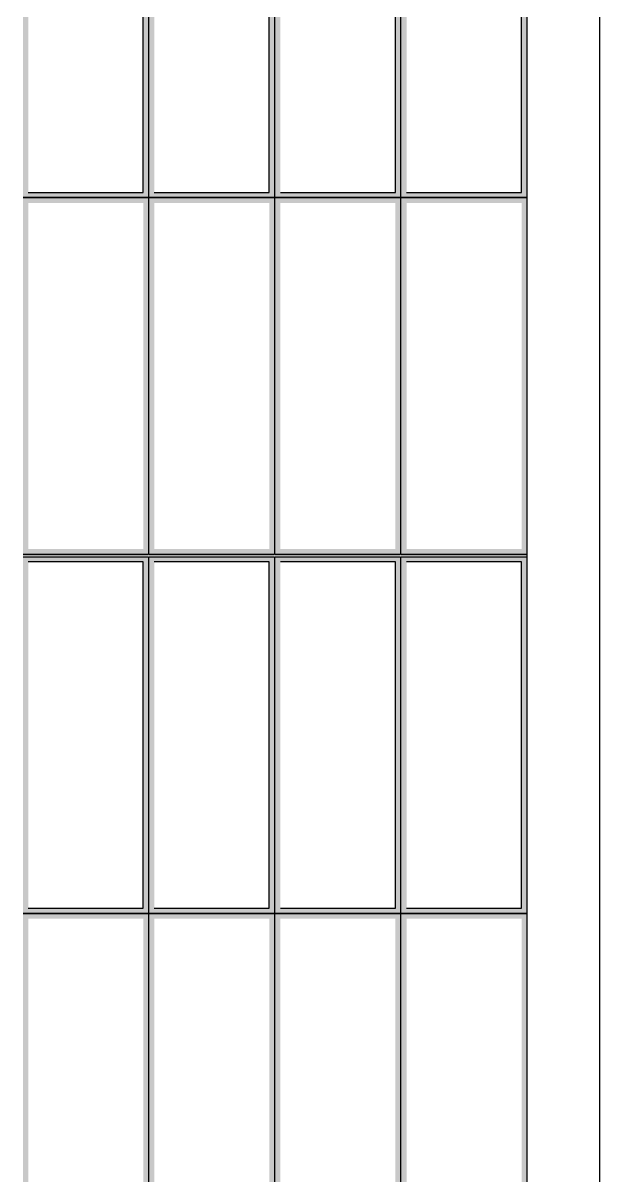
# Model space of a CAD drawing. Header units: inches. Extents: x 2620 to 4317, y 1826 to 2873.
# Drawn here: x 3828.7 to 3856.2, y 2374.7 to 2429.8 of the extents above; entities that cross this region are included whole.
import ezdxf

# ---------------------------------------------------------------- set-up
doc = ezdxf.new("R2010")
doc.units = ezdxf.units.IN
doc.header["$MEASUREMENT"] = 0
doc.linetypes.add('ACAD_ISO02W100', pattern=[15, 12, -3])

msp = doc.modelspace()

# ---------------------------------------------------------------- hatches: boundary and pattern name
h = msp.add_hatch(color=256)
h.dxf.hatch_style = 1
h.set_gradient(color1=(242, 103, 34), color2=(248, 153, 30), tint=1)
h.paths.add_polyline_path([(3834.66033, 2438.50803), (3828.66033, 2438.50803), (3828.66033, 2421.46803), (3834.66033, 2421.46803)])
h.paths.add_polyline_path([(3834.41033, 2421.71803), (3828.91033, 2421.71803), (3828.91033, 2438.25803), (3834.41033, 2438.25803)], flags=16)
h = msp.add_hatch(color=256)
h.dxf.hatch_style = 1
h.set_gradient(color1=(242, 103, 34), color2=(248, 153, 30), tint=1)
h.paths.add_polyline_path([(3840.6877, 2438.50803), (3834.6877, 2438.50803), (3834.6877, 2421.46803), (3840.6877, 2421.46803)])
h.paths.add_polyline_path([(3840.4377, 2421.71803), (3834.9377, 2421.71803), (3834.9377, 2438.25803), (3840.4377, 2438.25803)], flags=16)
h = msp.add_hatch(color=256)
h.dxf.hatch_style = 1
h.set_gradient(color1=(242, 103, 34), color2=(248, 153, 30), tint=1)
h.paths.add_polyline_path([(3846.71506, 2438.50803), (3840.71506, 2438.50803), (3840.71506, 2421.46803), (3846.71506, 2421.46803)])
h.paths.add_polyline_path([(3846.46506, 2421.71803), (3840.96506, 2421.71803), (3840.96506, 2438.25803), (3846.46506, 2438.25803)], flags=16)
h = msp.add_hatch(color=256)
h.dxf.hatch_style = 1
h.set_gradient(color1=(242, 103, 34), color2=(248, 153, 30), tint=1)
h.paths.add_polyline_path([(3852.74991, 2438.50803), (3846.74991, 2438.50803), (3846.74991, 2421.46803), (3852.74991, 2421.46803)])
h.paths.add_polyline_path([(3852.49991, 2421.71803), (3846.99991, 2421.71803), (3846.99991, 2438.25803), (3852.49991, 2438.25803)], flags=16)
h = msp.add_hatch(color=256)
h.dxf.hatch_style = 1
h.set_gradient(color1=(242, 103, 34), color2=(248, 153, 30), tint=1)
h.paths.add_polyline_path([(3834.66033, 2421.46803), (3828.66033, 2421.46803), (3828.66033, 2404.42803), (3834.66033, 2404.42803)])
h.paths.add_polyline_path([(3834.41033, 2404.67803), (3828.91033, 2404.67803), (3828.91033, 2421.21803), (3834.41033, 2421.21803)], flags=16)
h = msp.add_hatch(color=256)
h.dxf.hatch_style = 1
h.set_gradient(color1=(242, 103, 34), color2=(248, 153, 30), tint=1)
h.paths.add_polyline_path([(3840.6877, 2421.46803), (3834.6877, 2421.46803), (3834.6877, 2404.42803), (3840.6877, 2404.42803)])
h.paths.add_polyline_path([(3840.4377, 2404.67803), (3834.9377, 2404.67803), (3834.9377, 2421.21803), (3840.4377, 2421.21803)], flags=16)
h = msp.add_hatch(color=256)
h.dxf.hatch_style = 1
h.set_gradient(color1=(242, 103, 34), color2=(248, 153, 30), tint=1)
h.paths.add_polyline_path([(3846.71506, 2421.46803), (3840.71506, 2421.46803), (3840.71506, 2404.42803), (3846.71506, 2404.42803)])
h.paths.add_polyline_path([(3846.46506, 2404.67803), (3840.96506, 2404.67803), (3840.96506, 2421.21803), (3846.46506, 2421.21803)], flags=16)
h = msp.add_hatch(color=256)
h.dxf.hatch_style = 1
h.set_gradient(color1=(242, 103, 34), color2=(248, 153, 30), tint=1)
h.paths.add_polyline_path([(3852.74991, 2421.46803), (3846.74991, 2421.46803), (3846.74991, 2404.42803), (3852.74991, 2404.42803)])
h.paths.add_polyline_path([(3852.49991, 2404.67803), (3846.99991, 2404.67803), (3846.99991, 2421.21803), (3852.49991, 2421.21803)], flags=16)
h = msp.add_hatch(color=256)
h.dxf.hatch_style = 1
h.set_gradient(color1=(242, 103, 34), color2=(248, 153, 30), tint=1)
h.paths.add_polyline_path([(3834.66033, 2404.31557), (3828.66033, 2404.31557), (3828.66033, 2387.27557), (3834.66033, 2387.27557)])
h.paths.add_polyline_path([(3834.41033, 2387.52557), (3828.91033, 2387.52557), (3828.91033, 2404.06557), (3834.41033, 2404.06557)], flags=16)
h = msp.add_hatch(color=256)
h.dxf.hatch_style = 1
h.set_gradient(color1=(242, 103, 34), color2=(248, 153, 30), tint=1)
h.paths.add_polyline_path([(3840.6877, 2404.31557), (3834.6877, 2404.31557), (3834.6877, 2387.27557), (3840.6877, 2387.27557)])
h.paths.add_polyline_path([(3840.4377, 2387.52557), (3834.9377, 2387.52557), (3834.9377, 2404.06557), (3840.4377, 2404.06557)], flags=16)
h = msp.add_hatch(color=256)
h.dxf.hatch_style = 1
h.set_gradient(color1=(242, 103, 34), color2=(248, 153, 30), tint=1)
h.paths.add_polyline_path([(3846.71506, 2404.31557), (3840.71506, 2404.31557), (3840.71506, 2387.27557), (3846.71506, 2387.27557)])
h.paths.add_polyline_path([(3846.46506, 2387.52557), (3840.96506, 2387.52557), (3840.96506, 2404.06557), (3846.46506, 2404.06557)], flags=16)
h = msp.add_hatch(color=256)
h.dxf.hatch_style = 1
h.set_gradient(color1=(242, 103, 34), color2=(248, 153, 30), tint=1)
h.paths.add_polyline_path([(3852.74991, 2404.31557), (3846.74991, 2404.31557), (3846.74991, 2387.27557), (3852.74991, 2387.27557)])
h.paths.add_polyline_path([(3852.49991, 2387.52557), (3846.99991, 2387.52557), (3846.99991, 2404.06557), (3852.49991, 2404.06557)], flags=16)
h = msp.add_hatch(color=256)
h.dxf.hatch_style = 1
h.set_gradient(color1=(242, 103, 34), color2=(248, 153, 30), tint=1)
h.paths.add_polyline_path([(3834.66033, 2387.27557), (3828.66033, 2387.27557), (3828.66033, 2370.23557), (3834.66033, 2370.23557)])
h.paths.add_polyline_path([(3834.41033, 2370.48557), (3828.91033, 2370.48557), (3828.91033, 2387.02557), (3834.41033, 2387.02557)], flags=16)
h = msp.add_hatch(color=256)
h.dxf.hatch_style = 1
h.set_gradient(color1=(242, 103, 34), color2=(248, 153, 30), tint=1)
h.paths.add_polyline_path([(3840.6877, 2387.27557), (3834.6877, 2387.27557), (3834.6877, 2370.23557), (3840.6877, 2370.23557)])
h.paths.add_polyline_path([(3840.4377, 2370.48557), (3834.9377, 2370.48557), (3834.9377, 2387.02557), (3840.4377, 2387.02557)], flags=16)
h = msp.add_hatch(color=256)
h.dxf.hatch_style = 1
h.set_gradient(color1=(242, 103, 34), color2=(248, 153, 30), tint=1)
h.paths.add_polyline_path([(3846.71506, 2387.27557), (3840.71506, 2387.27557), (3840.71506, 2370.23557), (3846.71506, 2370.23557)])
h.paths.add_polyline_path([(3846.46506, 2370.48557), (3840.96506, 2370.48557), (3840.96506, 2387.02557), (3846.46506, 2387.02557)], flags=16)
h = msp.add_hatch(color=256)
h.dxf.hatch_style = 1
h.set_gradient(color1=(242, 103, 34), color2=(248, 153, 30), tint=1)
h.paths.add_polyline_path([(3852.74991, 2387.27557), (3846.74991, 2387.27557), (3846.74991, 2370.23557), (3852.74991, 2370.23557)])
h.paths.add_polyline_path([(3852.49991, 2370.48557), (3846.99991, 2370.48557), (3846.99991, 2387.02557), (3852.49991, 2387.02557)], flags=16)

# ---------------------------------------------------------------- linework, layer by layer
at = {"linetype": 'ACAD_ISO02W100'}
msp.add_line((3852.74991, 2662.99441), (3852.74991, 2194.99441), dxfattribs=at)
for p, q in [((3856.24991, 2194.99441), (3856.24991, 2662.99441)), ((3834.66033, 2438.50803), (3834.66033, 2421.46803)), ((3840.6877, 2438.50803), (3840.6877, 2421.46803)), ((3846.71506, 2438.50803), (3846.71506, 2421.46803)), ((3852.74991, 2438.50803), (3852.74991, 2421.46803)), ((3834.41033, 2421.71803), (3834.41033, 2438.25803)), ((3840.4377, 2421.71803), (3840.4377, 2438.25803)), ((3846.46506, 2421.71803), (3846.46506, 2438.25803)), ((3852.49991, 2421.71803), (3852.49991, 2438.25803)), ((3828.66033, 2421.46803), (3834.66033, 2421.46803)), ((3834.66033, 2421.46803), (3828.66033, 2421.46803)), ((3828.91033, 2421.71803), (3834.41033, 2421.71803)), ((3828.91033, 2421.46803), (3834.66033, 2421.46803)), ((3834.66033, 2421.46803), (3834.66033, 2404.42803)), ((3834.6877, 2421.46803), (3840.6877, 2421.46803)), ((3840.6877, 2421.46803), (3834.6877, 2421.46803)), ((3834.9377, 2421.71803), (3840.4377, 2421.71803)), ((3834.9377, 2421.46803), (3840.6877, 2421.46803)), ((3840.6877, 2421.46803), (3840.6877, 2404.42803)), ((3840.71506, 2421.46803), (3846.71506, 2421.46803)), ((3846.71506, 2421.46803), (3840.71506, 2421.46803)), ((3840.96506, 2421.71803), (3846.46506, 2421.71803)), ((3840.96506, 2421.46803), (3846.71506, 2421.46803)), ((3846.71506, 2421.46803), (3846.71506, 2404.42803)), ((3846.74991, 2421.46803), (3852.74991, 2421.46803)), ((3852.74991, 2421.46803), (3846.74991, 2421.46803)), ((3846.99991, 2421.71803), (3852.49991, 2421.71803)), ((3846.99991, 2421.46803), (3852.74991, 2421.46803)), ((3852.74991, 2421.46803), (3852.74991, 2404.42803)), ((3828.66033, 2404.42803), (3834.66033, 2404.42803)), ((3834.66033, 2404.42803), (3828.66033, 2404.42803)), ((3828.91033, 2404.42803), (3834.66033, 2404.42803)), ((3834.6877, 2404.42803), (3840.6877, 2404.42803)), ((3840.6877, 2404.42803), (3834.6877, 2404.42803)), ((3834.9377, 2404.42803), (3840.6877, 2404.42803)), ((3840.71506, 2404.42803), (3846.71506, 2404.42803)), ((3846.71506, 2404.42803), (3840.71506, 2404.42803)), ((3840.96506, 2404.42803), (3846.71506, 2404.42803)), ((3846.74991, 2404.42803), (3852.74991, 2404.42803)), ((3852.74991, 2404.42803), (3846.74991, 2404.42803)), ((3846.99991, 2404.42803), (3852.74991, 2404.42803)), ((3828.66033, 2404.31557), (3834.66033, 2404.31557)), ((3828.91033, 2404.31557), (3834.66033, 2404.31557)), ((3834.41033, 2404.06557), (3828.91033, 2404.06557)), ((3834.41033, 2387.52557), (3834.41033, 2404.06557)), ((3834.66033, 2404.31557), (3834.66033, 2387.27557)), ((3834.6877, 2404.31557), (3840.6877, 2404.31557)), ((3834.9377, 2404.31557), (3840.6877, 2404.31557)), ((3840.4377, 2404.06557), (3834.9377, 2404.06557)), ((3840.4377, 2387.52557), (3840.4377, 2404.06557)), ((3840.6877, 2404.31557), (3840.6877, 2387.27557)), ((3840.71506, 2404.31557), (3846.71506, 2404.31557)), ((3840.96506, 2404.31557), (3846.71506, 2404.31557)), ((3846.46506, 2404.06557), (3840.96506, 2404.06557)), ((3846.46506, 2387.52557), (3846.46506, 2404.06557)), ((3846.71506, 2404.31557), (3846.71506, 2387.27557)), ((3846.74991, 2404.31557), (3852.74991, 2404.31557)), ((3846.99991, 2404.31557), (3852.74991, 2404.31557)), ((3852.49991, 2404.06557), (3846.99991, 2404.06557)), ((3852.49991, 2387.52557), (3852.49991, 2404.06557)), ((3852.74991, 2404.31557), (3852.74991, 2387.27557)), ((3828.66033, 2387.27557), (3834.66033, 2387.27557)), ((3834.66033, 2387.27557), (3828.66033, 2387.27557)), ((3828.91033, 2387.52557), (3834.41033, 2387.52557)), ((3828.91033, 2387.27557), (3834.66033, 2387.27557)), ((3834.66033, 2387.27557), (3834.66033, 2370.23557)), ((3834.6877, 2387.27557), (3840.6877, 2387.27557)), ((3840.6877, 2387.27557), (3834.6877, 2387.27557)), ((3834.9377, 2387.52557), (3840.4377, 2387.52557)), ((3834.9377, 2387.27557), (3840.6877, 2387.27557)), ((3840.6877, 2387.27557), (3840.6877, 2370.23557)), ((3840.71506, 2387.27557), (3846.71506, 2387.27557)), ((3846.71506, 2387.27557), (3840.71506, 2387.27557)), ((3840.96506, 2387.52557), (3846.46506, 2387.52557)), ((3840.96506, 2387.27557), (3846.71506, 2387.27557)), ((3846.71506, 2387.27557), (3846.71506, 2370.23557)), ((3846.74991, 2387.27557), (3852.74991, 2387.27557)), ((3852.74991, 2387.27557), (3846.74991, 2387.27557)), ((3846.99991, 2387.52557), (3852.49991, 2387.52557)), ((3846.99991, 2387.27557), (3852.74991, 2387.27557)), ((3852.74991, 2387.27557), (3852.74991, 2370.23557))]:
    msp.add_line(p, q)

doc.saveas('drawing.dxf')
